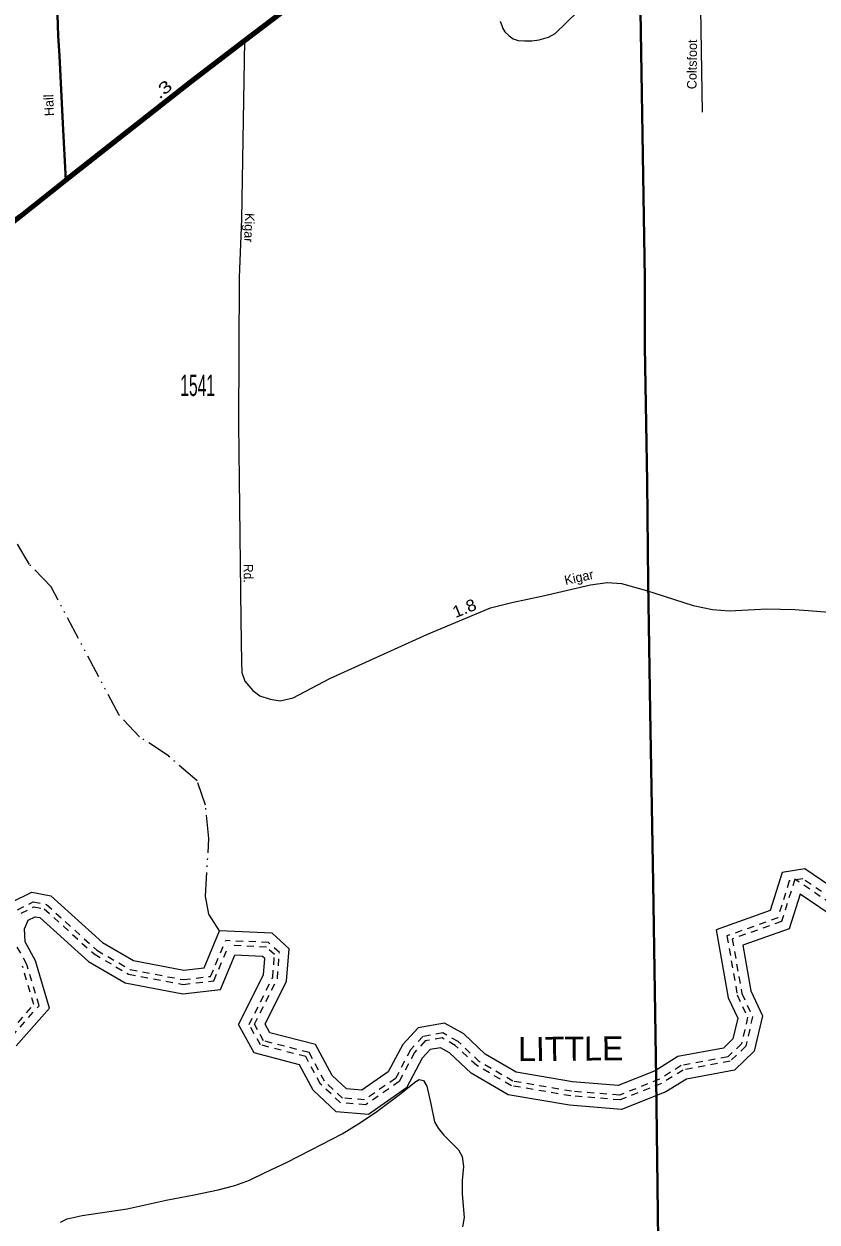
# Model space of a CAD drawing. Extents: x 583375 to 614032, y 233088 to 276691.
# Drawn here: x 605834 to 607517, y 266663 to 269205 of the extents above; entities that cross this region are included whole.
import ezdxf
from ezdxf.enums import TextEntityAlignment as Align

# ---------------------------------------------------------------- set-up
doc = ezdxf.new("R2010")
doc.units = 0
doc.header["$LTSCALE"] = 10
doc.linetypes.add('DASH_DOUBLE_DOT', pattern=[9.2, 5, -1.2, 0.3, -1.2, 0.3, -1.2])
doc.linetypes.add('SHORT_DASHED', pattern=[2.7, 1.5, -1.2])
for name, color, linetype, lineweight in [('10', 7, 'Continuous', 40), ('11', 7, 'Continuous', 40), ('17', 7, 'Continuous', 13), ('29', 7, 'Continuous', 120), ('32', 7, 'Continuous', 25), ('35', 7, 'Continuous', 13), ('56', 7, 'Continuous', 40), ('59', 7, 'DASH_DOUBLE_DOT', 13), ('60', 7, 'Continuous', 25), ('61', 7, 'SHORT_DASHED', 13)]:
    doc.layers.add(name, color=color, linetype=linetype, lineweight=lineweight)
doc.layers.add('21', color=7, linetype='Continuous')
doc.layers.add('8', color=7, linetype='Continuous')

msp = doc.modelspace()

# ---------------------------------------------------------------- linework, layer by layer
at = {"layer": '29'}
for points in [[(606301.78, 269169.45), (606524.65, 269339.2), (606689.31, 269464.01), (606767.48, 269525.59), (606828.09, 269572.79)], [(605922.88, 268873.26), (606187.02, 269081.24), (606301.78, 269169.45)], [(605142.23, 268264.28), (605473.41, 268522.11), (605825.95, 268796.84), (605922.88, 268873.26)]]:
    msp.add_lwpolyline(points, dxfattribs=at)
at = {"layer": '32', "lineweight": 40}
msp.add_lwpolyline([(606120.86, 270015.8), (606099.98, 269933.85), (606093, 269905.93), (606087.42, 269877.31), (606080.44, 269832.64), (606070.82, 269781.95), (606063.7, 269755.86), (606056.73, 269726.54), (606045.57, 269696.25), (606031.61, 269664.84), (606018.36, 269636.92), (605962.56, 269524.68), (605935.35, 269466.05), (605910.24, 269413.28), (605903.26, 269391.64), (605899.77, 269368.61), (605899.08, 269351.85), (605901.28, 269314.27), (605903.96, 269247.15), (605906.75, 269180.15), (605909.54, 269137.57), (605916.52, 268994.06), (605922.88, 268873.26)], dxfattribs=at)
at = {"layer": '32'}
msp.add_lwpolyline([(606301.78, 269169.45), (606295.26, 268790.66), (606290.36, 268666.8), (606289.13, 268355.34), (606290.36, 268238.84), (606294.03, 267940.86), (606295.26, 267850.85), (606296.48, 267828.78), (606302.61, 267810.39), (606319.77, 267790.77), (606334.47, 267779.73), (606356.53, 267772.37), (606377.37, 267768.7), (606405.55, 267774.83), (606482.76, 267816.52), (606688.64, 267909.72), (606824.06, 267966.12), (606869.4, 267977.16), (606935.58, 267991.87), (607036.07, 268015.17), (607071.61, 268020.08), (607102.25, 268017.63), (607154.94, 268002.91), (607254.21, 267971.03), (607295.26, 267962.44), (607330.8, 267959.99), (607384.72, 267962.44), (607410.46, 267963.67), (607439.86, 267963.63), (607469.96, 267962.93), (607516.86, 267958.73), (607568.66, 267954.52)], dxfattribs=at)
at = {"layer": '35'}
for points in [[(607273.8, 269017.54), (607270.12, 269280.86), (607266.61, 269393.5)], [(606844.45, 269211.27), (606848.04, 269201.67), (606850.44, 269195.67), (606854.64, 269188.47), (606863.87, 269180.07), (606872.03, 269173.47), (606882.46, 269169.87), (606896.25, 269169.27), (606911.6, 269169.27), (606927.43, 269171.67), (606947.22, 269177.07), (606961.01, 269184.87), (607009.58, 269231.67)], [(605911.11, 266662.7), (605925.26, 266669.78), (605957.59, 266676.85), (606052.56, 266691.01), (606135.4, 266709.2), (606195.21, 266720.32), (606245.73, 266731.44), (606281.09, 266740.54), (606312.41, 266751.66), (606345.75, 266767.84), (606391.21, 266789.07), (606443.75, 266816.36), (606509.01, 266849.72), (606544.37, 266871.96), (606579.73, 266895.21), (606631.26, 266933.63), (606665.61, 266960.93), (606672.81, 266965.24), (606682.12, 266962.91), (606689.11, 266951.26), (606697.64, 266914), (606705.4, 266875.18), (606713.16, 266861.99), (606724.8, 266847.24), (606755.83, 266816.18), (606763.59, 266802.21), (606766.69, 266780.47), (606763.59, 266750.97), (606763.59, 266723.02), (606768.24, 266672.56), (606764.36, 266652.38)]]:
    msp.add_lwpolyline(points, dxfattribs=at)
at = {"layer": '56'}
msp.add_lwpolyline([(607219.54, 264058.42), (607219.21, 264119.38), (607214.97, 264284.55), (607209.55, 264571.67), (607205.16, 264725.23), (607204.85, 264944.63), (607197.93, 265253.69), (607189.89, 265893.59), (607184.09, 266281.85), (607175.56, 266967.43), (607169.59, 267382.51), (607162.88, 267746.38), (607158.52, 268020.61), (607156.78, 268232.72), (607154.41, 268357.04), (607151.36, 268519.78), (607151.76, 268665.38), (607144.32, 269101.15), (607139.78, 269407.69)], dxfattribs=at)
at = {"layer": '59'}
msp.add_lwpolyline([(606249.06, 267280.88), (606226.19, 267316.34), (606218.88, 267354.5), (606226.5, 267476.38), (606218.88, 267547.56), (606201.19, 267598.94), (606140.25, 267652.19), (606079.25, 267692.47), (606036, 267738.34), (605891.5, 268010.41), (605845.81, 268058.38), (605815.31, 268109)], dxfattribs=at)
at = {"layer": '60'}
for points in [[(607577.69, 267353.56), (607491.44, 267412.34), (607442.94, 267404.34), (607417.69, 267323.84), (607303.38, 267283.19), (607328.62, 267138.62), (607348.75, 267095.22), (607338.69, 267051.38), (607318.31, 267031.81), (607221.69, 267013.81), (607173.5, 266983.78), (607094.88, 266952.41), (606998.25, 266960.38), (606878.75, 266980.84), (606812.94, 267019.19), (606767.19, 267062.16), (606726.69, 267085), (606670.56, 267075.16), (606637.69, 267039.81), (606607.19, 266981.41), (606551.12, 266942.56), (606518.19, 266945.25), (606487.69, 266973.88), (606452.38, 267039.62), (606355.75, 267064.62), (606345.69, 267082.84), (606391.38, 267173.91), (606396.56, 267242.81), (606360.94, 267275.56), (606249.06, 267280.88)], [(605804.62, 267340.03), (605850.38, 267363.09), (605890.88, 267355.25), (606000.31, 267255.97), (606066.19, 267217.62), (606172.88, 267197.41), (606216.12, 267202.53), (606249.06, 267280.88)], [(607562.55, 267303.37), (607481.08, 267358.89), (607457.93, 267285.09), (607359.89, 267250.22), (607376.75, 267153.7), (607401.31, 267100.72), (607384.08, 267025.64), (607342.16, 266985.4), (607240.12, 266966.39), (607196.17, 266938.99), (607102.48, 266901.61), (606991.96, 266910.72), (606861.39, 266933.09), (606782.85, 266978.85), (606737.36, 267021.57), (606717.71, 267032.66), (606695.74, 267028.81), (606678.89, 267010.69), (606645.8, 266947.33), (606564.89, 266891.27), (606496.71, 266896.84), (606447.51, 266943.01), (606418.68, 266996.7), (606322.39, 267021.61), (606289.19, 267081.72), (606342.26, 267187.5), (606344.88, 267222.4), (606340.45, 267226.48), (606281.61, 267229.27)], [(605817.13, 267036.54), (605888.13, 267117.03), (605858.65, 267217.28), (605836.26, 267257.56), (605834.81, 267285.01), (605843.02, 267303.39), (605857.63, 267310.76), (605867.64, 267308.82), (605970.61, 267215.4), (606048.45, 267170.1), (606171.12, 267146.85), (606250.93, 267156.31), (606281.61, 267229.27)]]:
    msp.add_lwpolyline(points, dxfattribs=at)
at = {"layer": '61'}
for points in [[(607571.63, 267333.49), (607486.79, 267391.31), (607458.34, 267386.61), (607433.79, 267308.34), (607325.98, 267270), (607347.87, 267144.65), (607369.78, 267097.42), (607356.85, 267041.08), (607327.85, 267013.25), (607229.06, 266994.84), (607182.57, 266965.87), (607097.92, 266932.09), (606995.73, 266940.51), (606871.81, 266961.74), (606800.9, 267003.05), (606755.26, 267045.92), (606723.09, 267064.06), (606680.63, 267056.62), (606654.17, 267028.16), (606622.63, 266967.78), (606556.63, 266922.05), (606509.6, 266925.88), (606471.62, 266961.53), (606438.9, 267022.45), (606342.41, 267047.42), (606323.09, 267082.4), (606371.73, 267179.35), (606375.89, 267234.65), (606352.74, 267255.93), (606262.08, 267260.23)], [(607568.6, 267323.45), (607470.07, 267390.6), (607441.83, 267300.59), (607337.28, 267263.41), (607357.5, 267147.67), (607380.29, 267098.52), (607365.92, 267035.94), (607332.62, 267003.96), (607232.75, 266985.36), (607187.1, 266956.91), (607099.44, 266921.93), (606994.48, 266930.58), (606868.34, 266952.19), (606794.89, 266994.98), (606749.29, 267037.81), (606721.3, 267053.6), (606685.67, 267047.35), (606662.41, 267022.34), (606630.35, 266960.96), (606559.39, 266911.79), (606505.3, 266916.2), (606463.58, 266955.36), (606432.16, 267013.87), (606335.73, 267038.82), (606311.79, 267082.17), (606361.9, 267182.07), (606365.56, 267230.57), (606348.65, 267246.11), (606268.59, 267249.91)], [(605819.98, 267325.38), (605853.28, 267342.16), (605881.58, 267336.68), (605988.43, 267239.74), (606059.09, 267198.61), (606172.17, 267177.18), (606230.05, 267184.04), (606262.08, 267260.23)], [(605827.66, 267318.05), (605854.73, 267331.69), (605876.93, 267327.39), (605982.49, 267231.63), (606055.54, 267189.11), (606171.82, 267167.07), (606237.01, 267174.8), (606268.59, 267249.91)], [(605807.98, 267056.4), (605865.83, 267121.98), (605840.09, 267209.51), (605816.53, 267251.88)], [(605803.4, 267066.33), (605854.68, 267124.46), (605830.81, 267205.62)]]:
    msp.add_lwpolyline(points, dxfattribs=at)

# ---------------------------------------------------------------- texts
at = {"layer": '10'}
msp.add_text('Coltsfoot', height=20, rotation=89.272, dxfattribs=at).set_placement((607261.91, 269119.24), align=Align.CENTER)
at = {"layer": '11'}
for s, rotation, p in [('Hall', 92.248, (605896.7, 269032.83)), ('Kigar', 267.981, (606302.13, 268772.96)), ('Kigar', 12.492, (607013.87, 268021.29))]:
    msp.add_text(s, height=20, rotation=rotation, dxfattribs=at).set_placement(p, align=Align.CENTER)
at = {"layer": '11', "width": 0.95}
msp.add_text('Rd.', height=20, rotation=270.347, dxfattribs=at).set_placement((606300.09, 268039.35), align=Align.CENTER)
at = {"layer": '17'}
for s, rotation, width, p in [('.3', 39.454, 1.4, (606136.15, 269056.7)), ('1.8', 22.076, 1.1, (606773.21, 267953.73))]:
    msp.add_text(s, height=25, rotation=rotation, dxfattribs=dict(at, width=width)).set_placement(p, align=Align.CENTER)
at = {"layer": '21'}
msp.add_text('LITTLE', height=51, rotation=0.543, dxfattribs=at).set_placement((606994.52, 267005.23), align=Align.CENTER)
at = {"layer": '8', "width": 0.55}
msp.add_text('1541', height=45, dxfattribs=at).set_placement((606202.45, 268415.69), align=Align.CENTER)

doc.saveas('drawing.dxf')
